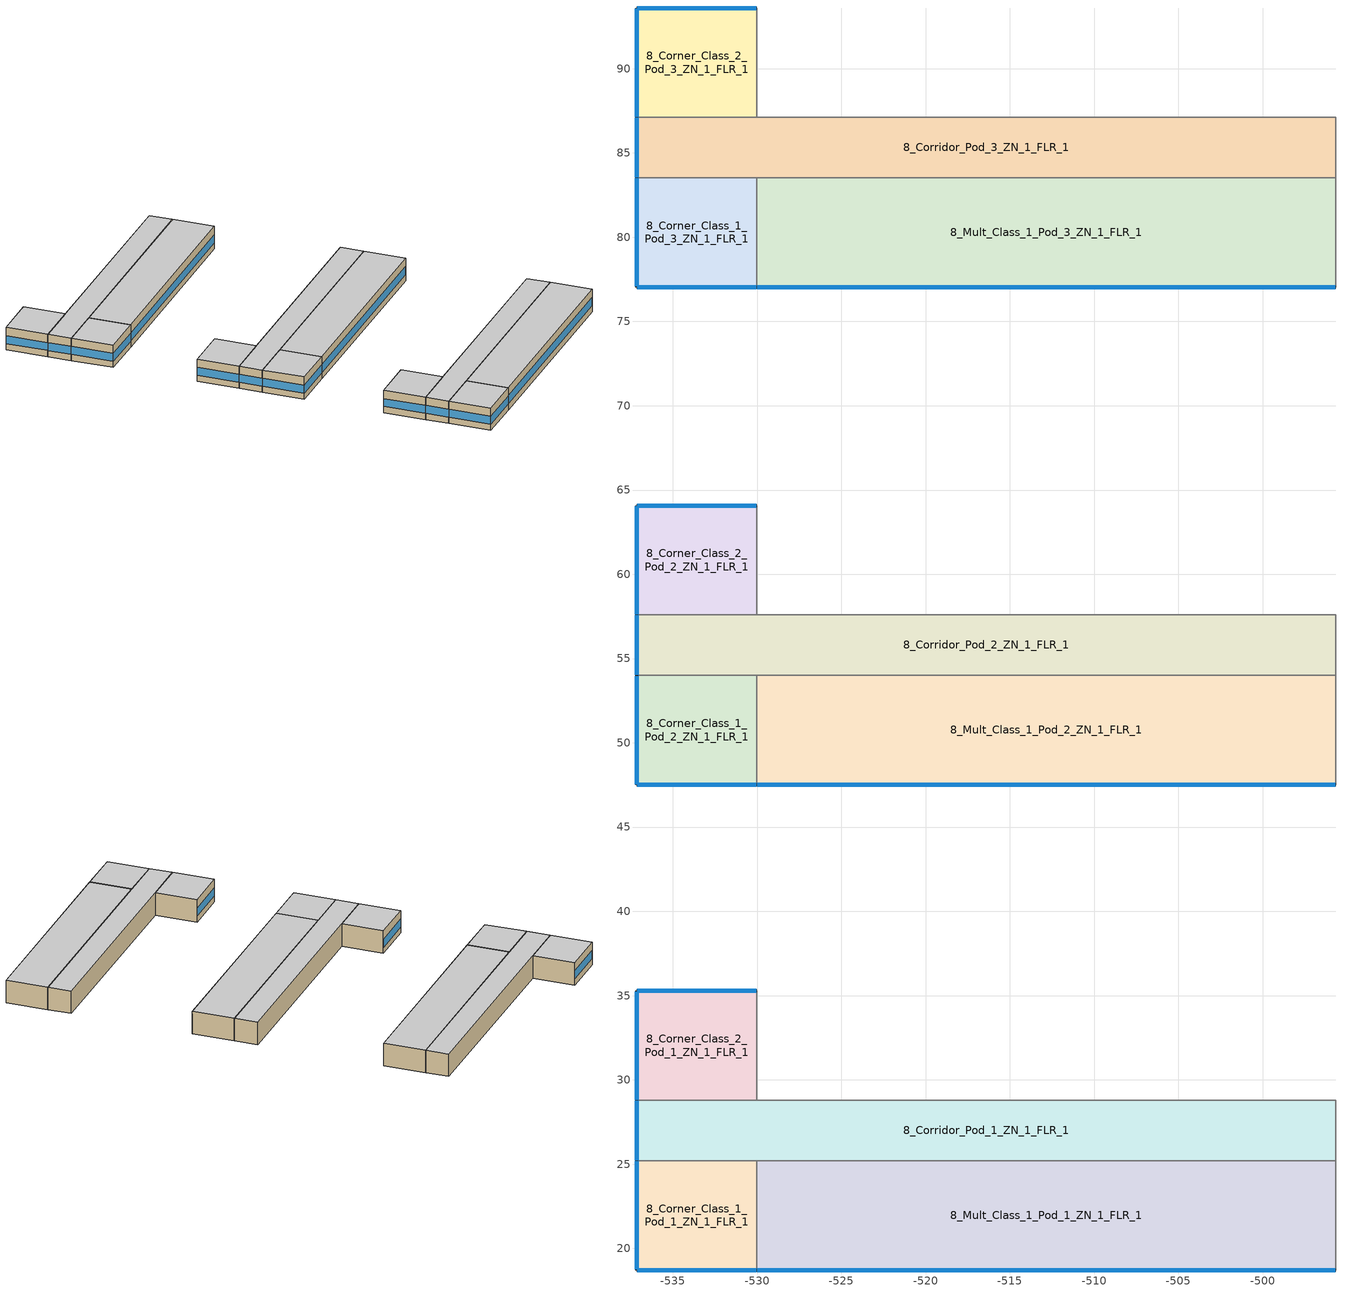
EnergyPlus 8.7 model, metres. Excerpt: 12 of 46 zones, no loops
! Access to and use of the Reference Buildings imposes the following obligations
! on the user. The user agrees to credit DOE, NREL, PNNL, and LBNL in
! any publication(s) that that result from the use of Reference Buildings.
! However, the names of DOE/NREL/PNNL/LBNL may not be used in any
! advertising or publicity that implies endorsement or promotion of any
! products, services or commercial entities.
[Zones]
8_Corner_Class_1_Pod_1_ZN_1_FLR_1
 floor ground (HPSlab): -530.01,25.2 -530.01,18.72 -537.14,18.72 -537.14,25.2 z0
 wall outside (HPWall): -537.14,25.2 -537.14,18.72 -530.01,18.72 z0:3.6
 wall to 8_Mult_Class_1_Pod_1_ZN_1_FLR_1 (int-walls): -530.01,18.72 -530.01,25.2 z0:3.6
 wall to 8_Corridor_Pod_1_ZN_1_FLR_1 (int-walls): -530.01,25.2 -537.14,25.2 z0:3.6
 window (Dbl Elec Abs Bleached 6mm/13mm Air): -537.11,18.72 -530.04,18.72 / -537.14,25.16 -537.14,18.76 z0.99:2.26
 ceiling to 8_Corner_Class_1_Pod_1_ZN_1_FLR_2 (INT-FLOOR-UNDERSIDE): -537.14,25.2 -537.14,18.72 -530.01,18.72 -530.01,25.2 z3.6
8_Corner_Class_1_Pod_2_ZN_1_FLR_1
 floor ground (HPSlab): -530.01,54 -530.01,47.52 -537.14,47.52 -537.14,54 z0
 wall outside (HPWall): -537.14,54 -537.14,47.52 -530.01,47.52 z0:3.6
 wall to 8_Mult_Class_1_Pod_2_ZN_1_FLR_1 (int-walls): -530.01,47.52 -530.01,54 z0:3.6
 wall to 8_Corridor_Pod_2_ZN_1_FLR_1 (int-walls): -530.01,54 -537.14,54 z0:3.6
 window (Dbl Elec Abs Bleached 6mm/13mm Air): -537.11,47.52 -530.04,47.52 / -537.14,53.96 -537.14,47.56 z0.99:2.26
 ceiling to 8_Corner_Class_1_Pod_2_ZN_1_FLR_2 (INT-FLOOR-UNDERSIDE): -537.14,54 -537.14,47.52 -530.01,47.52 -530.01,54 z3.6
8_Corner_Class_1_Pod_3_ZN_1_FLR_1
 floor ground (HPSlab): -530.01,83.52 -530.01,77.04 -537.14,77.04 -537.14,83.52 z0
 wall outside (HPWall): -537.14,83.52 -537.14,77.04 -530.01,77.04 z0:3.6
 wall to 8_Mult_Class_1_Pod_3_ZN_1_FLR_1 (int-walls): -530.01,77.04 -530.01,83.52 z0:3.6
 wall to 8_Corridor_Pod_3_ZN_1_FLR_1 (int-walls): -530.01,83.52 -537.14,83.52 z0:3.6
 window (Dbl Elec Abs Bleached 6mm/13mm Air): -537.11,77.04 -530.04,77.04 / -537.14,83.48 -537.14,77.08 z0.99:2.26
 ceiling to 8_Corner_Class_1_Pod_3_ZN_1_FLR_2 (INT-FLOOR-UNDERSIDE): -537.14,83.52 -537.14,77.04 -530.01,77.04 -530.01,83.52 z3.6
8_Corner_Class_2_Pod_1_ZN_1_FLR_1
 floor ground (HPSlab): -530.01,35.28 -530.01,28.8 -537.14,28.8 -537.14,35.28 z0
 wall outside (HPWall): -530.01,35.28 -537.14,35.28 -537.14,28.8 z0:3.6
 wall to 8_Corridor_Pod_1_ZN_1_FLR_1 (int-walls): -537.14,28.8 -530.01,28.8 z0:3.6
 wall to 8_Mult_Class_2_Pod_1_ZN_1_FLR_1 (int-walls): -530.01,28.8 -530.01,35.28 z0:3.6
 window (Dbl Elec Abs Bleached 6mm/13mm Air): -530.04,35.28 -537.11,35.28 / -537.14,35.24 -537.14,28.84 z0.99:2.26
 ceiling to 8_Corner_Class_2_Pod_1_ZN_1_FLR_2 (INT-FLOOR-UNDERSIDE): -537.14,35.28 -537.14,28.8 -530.01,28.8 -530.01,35.28 z3.6
8_Corner_Class_2_Pod_2_ZN_1_FLR_1
 floor ground (HPSlab): -530.01,64.08 -530.01,57.6 -537.14,57.6 -537.14,64.08 z0
 wall outside (HPWall): -530.01,64.08 -537.14,64.08 -537.14,57.6 z0:3.6
 wall to 8_Corridor_Pod_2_ZN_1_FLR_1 (int-walls): -537.14,57.6 -530.01,57.6 z0:3.6
 wall to 8_Mult_Class_2_Pod_2_ZN_1_FLR_1 (int-walls): -530.01,57.6 -530.01,64.08 z0:3.6
 window (Dbl Elec Abs Bleached 6mm/13mm Air): -530.04,64.08 -537.11,64.08 / -537.14,64.04 -537.14,57.64 z0.99:2.26
 ceiling to 8_Corner_Class_2_Pod_2_ZN_1_FLR_2 (INT-FLOOR-UNDERSIDE): -537.14,64.08 -537.14,57.6 -530.01,57.6 -530.01,64.08 z3.6
8_Corner_Class_2_Pod_3_ZN_1_FLR_1
 floor ground (HPSlab): -530.01,93.6 -530.01,87.12 -537.14,87.12 -537.14,93.6 z0
 wall outside (HPWall): -530.01,93.6 -537.14,93.6 -537.14,87.12 z0:3.6
 wall to 8_Corridor_Pod_3_ZN_1_FLR_1 (int-walls): -537.14,87.12 -530.01,87.12 z0:3.6
 wall to 8_Mult_Class_2_Pod_3_ZN_1_FLR_1 (int-walls): -530.01,87.12 -530.01,93.6 z0:3.6
 window (Dbl Elec Abs Bleached 6mm/13mm Air): -530.04,93.6 -537.11,93.6 / -537.14,93.56 -537.14,87.16 z0.99:2.26
 ceiling to 8_Corner_Class_2_Pod_3_ZN_1_FLR_2 (INT-FLOOR-UNDERSIDE): -537.14,93.6 -537.14,87.12 -530.01,87.12 -530.01,93.6 z3.6
8_Corridor_Pod_1_ZN_1_FLR_1
 floor ground (HPSlab): -495.67,28.8 -495.67,25.2 -537.14,25.2 -537.14,28.8 z0
 wall outside (HPWall): -537.14,28.8 -537.14,25.2 z0:3.6
 wall to 8_Mult_Class_1_Pod_1_ZN_1_FLR_1 (int-walls): -530.01,25.2 -495.67,25.2 z0:3.6
 wall to 8_Lobby_ZN_1_FLR_1 (int-walls): -495.67,25.2 -495.67,28.8 z0:3.6
 wall to 8_Mult_Class_2_Pod_1_ZN_1_FLR_1 (int-walls): -495.67,28.8 -530.01,28.8 z0:3.6
 window (Dbl Elec Abs Bleached 6mm/13mm Air): -537.14,28.76 -537.14,25.24 z0.99:2.28
 ceiling to 8_Corridor_Pod_1_ZN_1_FLR_2 (INT-FLOOR-UNDERSIDE): -537.14,28.8 -537.14,25.2 -495.67,25.2 -495.67,28.8 z3.6
8_Corridor_Pod_2_ZN_1_FLR_1
 floor ground (HPSlab): -495.67,57.6 -495.67,54 -537.14,54 -537.14,57.6 z0
 wall outside (HPWall): -537.14,57.6 -537.14,54 z0:3.6
 wall to 8_Mult_Class_1_Pod_2_ZN_1_FLR_1 (int-walls): -530.01,54 -495.67,54 z0:3.6
 wall to 8_Main_Corridor_ZN_1_FLR_1 (int-walls): -495.67,54 -495.67,57.6 z0:3.6
 wall to 8_Mult_Class_2_Pod_2_ZN_1_FLR_1 (int-walls): -495.67,57.6 -530.01,57.6 z0:3.6
 window (Dbl Elec Abs Bleached 6mm/13mm Air): -537.14,57.56 -537.14,54.04 z0.99:2.28
 ceiling to 8_Corridor_Pod_2_ZN_1_FLR_2 (INT-FLOOR-UNDERSIDE): -537.14,57.6 -537.14,54 -495.67,54 -495.67,57.6 z3.6
8_Corridor_Pod_3_ZN_1_FLR_1
 floor ground (HPSlab): -495.67,87.12 -495.67,83.52 -537.14,83.52 -537.14,87.12 z0
 wall outside (HPWall): -537.14,87.12 -537.14,83.52 z0:3.6
 wall to 8_Mult_Class_1_Pod_3_ZN_1_FLR_1 (int-walls): -530.01,83.52 -495.67,83.52 z0:3.6
 wall to 8_Bathrooms_ZN_1_FLR_1 (int-walls): -495.67,83.52 -495.67,87.12 z0:3.6
 wall to 8_Mult_Class_2_Pod_3_ZN_1_FLR_1 (int-walls): -495.67,87.12 -530.01,87.12 z0:3.6
 window (Dbl Elec Abs Bleached 6mm/13mm Air): -537.14,87.08 -537.14,83.56 z0.99:2.28
 ceiling to 8_Corridor_Pod_3_ZN_1_FLR_2 (INT-FLOOR-UNDERSIDE): -537.14,87.12 -537.14,83.52 -495.67,83.52 -495.67,87.12 z3.6
8_Mult_Class_1_Pod_1_ZN_1_FLR_1
 floor ground (HPSlab): -495.67,25.2 -495.67,18.72 -530.01,18.72 -530.01,25.2 z0
 wall outside (HPWall): -530.01,18.72 -495.67,18.72 z0:3.6
 wall to 8_Lobby_ZN_1_FLR_1 (int-walls): -495.67,18.72 -495.67,25.2 z0:3.6
 window (Dbl Elec Abs Bleached 6mm/13mm Air): -529.98,18.72 -495.7,18.72 z0.99:2.25
 ceiling to 8_Mult_Class_1_Pod_1_ZN_1_FLR_2 (INT-FLOOR-UNDERSIDE): -530.01,25.2 -530.01,18.72 -495.67,18.72 -495.67,25.2 z3.6
8_Mult_Class_1_Pod_2_ZN_1_FLR_1
 floor ground (HPSlab): -495.67,54 -495.67,47.52 -530.01,47.52 -530.01,54 z0
 wall outside (HPWall): -530.01,47.52 -495.67,47.52 z0:3.6
 wall to 8_Main_Corridor_ZN_1_FLR_1 (int-walls): -495.67,47.52 -495.67,54 z0:3.6
 window (Dbl Elec Abs Bleached 6mm/13mm Air): -529.98,47.52 -495.7,47.52 z0.99:2.25
 ceiling to 8_Mult_Class_1_Pod_2_ZN_1_FLR_2 (INT-FLOOR-UNDERSIDE): -530.01,54 -530.01,47.52 -495.67,47.52 -495.67,54 z3.6
8_Mult_Class_1_Pod_3_ZN_1_FLR_1
 floor ground (HPSlab): -495.67,83.52 -495.67,77.04 -530.01,77.04 -530.01,83.52 z0
 wall outside (HPWall): -530.01,77.04 -495.67,77.04 z0:3.6
 wall to 8_Main_Corridor_ZN_1_FLR_1 (int-walls): -495.67,77.04 -495.67,83.52 z0:3.6
 window (Dbl Elec Abs Bleached 6mm/13mm Air): -529.98,77.04 -495.7,77.04 z0.99:2.25
 ceiling to 8_Mult_Class_1_Pod_3_ZN_1_FLR_2 (INT-FLOOR-UNDERSIDE): -530.01,83.52 -530.01,77.04 -495.67,77.04 -495.67,83.52 z3.6
[Building]
Ref Bldg Secondary School New2004_v1.3_5.0: North Axis {deg}=0; Terrain=City; Loads Convergence Tolerance Value=0.04; Temperature Convergence Tolerance Value {deltaC}=0.2; Solar Distribution=FullInteriorAndExterior; Maximum Number of Warmup Days=25; Minimum Number of Warmup Days=6
[Site:Location]
USA IL-CHICAGO-OHARE: Latitude {deg}=41.77; Longitude {deg}=-87.75; Time Zone {hr}=-6; Elevation {m}=190
[SizingPeriod:WeatherFileDays] Day of Week for Start Day=Monday; Use Weather File Daylight Saving Period=Yes; Use Weather File Rain and Snow Indicators=Yes
Name | Begin Month | Begin Day of Month | End Month | End Day of Month
HDD | 11 | 20 | 11 | 20
CDD | 7 | 21 | 7 | 21
HDD3 | 12 | 20 | 12 | 20
CDD2 | 5 | 23 | 5 | 23
CDD3 | 5 | 30 | 5 | 30
[Site:GroundTemperature:BuildingSurface]
4.4, 3.3, 2.3, 1.8, 2, 4, 6.8, 9.3, 10.1, 9.6, 7.8, 6
[Site:WaterMainsTemperature]
Calculation Method=CORRELATION; Annual Average Outdoor Air Temperature {C}=9.69; Maximum Difference In Monthly Average Outdoor Air Temperatures {deltaC}=28.1
[Material] Thermal Absorptance=0.9
Name | Roughness | Thickness {m} | Conductivity {W/m-K} | Density {kg/m3} | Specific Heat {J/kg-K} | Solar Absorptance | Visible Absorptance
Std Wood 6inch | MediumSmooth | 0.15 | 0.12 | 540 | 1210 | 0.7 | 0.7
1/2IN Gypsum | Smooth | 0.0127 | 0.16 | 784.9 | 830 | 0.92 | 0.92
1IN Stucco | Smooth | 0.0253 | 0.6918 | 1858 | 837 | 0.92 | 0.92
8IN CONCRETE HW | Rough | 0.2032 | 1.311 | 2240 | 836.8 | 0.7 | 0.7
HW CONCRETE; MAT-CC05 4 HW CONCRETE | Rough | 0.1016 | 1.311 | 2240 | 836.8 | 0.7 | 0.7
Wall Insulation HP | MediumRough | 0.32972 | 0.049 | 265 | 836.8 | 0.7 | 0.7
Slab Insulation HP | MediumRough | 0.04439 | 0.049 | 265 | 836.8 | 0.7 | 0.7
[Material:NoMass]
CP02 CARPET PAD: Roughness=VeryRough; Thermal Resistance {m2-K/W}=0.2165; Thermal Absorptance=0.9; Solar Absorptance=0.7; Visible Absorptance=0.8
[WindowMaterial:Glazing] Optical Data Type=SpectralAverage; Thickness {m}=0.012; Infrared Transmittance at Normal Incidence=0; Front Side Infrared Hemispherical Emissivity=0.84; Conductivity {W/m-K}=0.9
Name | Solar Transmittance at Normal Incidence | Front Side Solar Reflectance at Normal Incidence | Back Side Solar Reflectance at Normal Incidence | Visible Transmittance at Normal Incidence | Front Side Visible Reflectance at Normal Incidence | Back Side Visible Reflectance at Normal Incidence | Back Side Infrared Hemispherical Emissivity
ECABS-2 BLEACHED 6MM | 0.814 | 0.086 | 0.086 | 0.847 | 0.099 | 0.099 | 0.1
ECABS-2 COLORED 6MM | 0.111 | 0.179 | 0.179 | 0.128 | 0.081 | 0.081 | 0.1
CLEAR 12MM | 0.653 | 0.064 | 0.064 | 0.841 | 0.077 | 0.077 | 0.84
[WindowMaterial:Gas]
ARGON 13MM: Gas Type=Argon; Thickness {m}=0.0127
[Construction]
int-walls: 1/2IN Gypsum, 1/2IN Gypsum
INT-FLOOR-UNDERSIDE: CP02 CARPET PAD, MAT-CC05 4 HW CONCRETE
InteriorFurnishings: Std Wood 6inch
HPWall: 1IN Stucco, 8IN CONCRETE HW, Wall Insulation HP, 1/2IN Gypsum
HPSlab: HW CONCRETE, Slab Insulation HP, CP02 CARPET PAD
Dbl Elec Abs Bleached 6mm/13mm Air: ECABS-2 BLEACHED 6MM, ARGON 13MM, CLEAR 12MM, ARGON 13MM, CLEAR 12MM
Dbl Elec Abs Colored 6mm/13mm Air: ECABS-2 COLORED 6MM, ARGON 13MM, CLEAR 12MM, ARGON 13MM, CLEAR 12MM
[WindowProperty:ShadingControl]
8_ECW: Shading Type=SwitchableGlazing; Construction with Shading=Dbl Elec Abs Colored 6mm/13mm Air; Shading Control Type=OnIfHighZoneAirTemperature; Shading Control Is Scheduled=No; Glare Control Is Active=No
[Zone] Type=1; Multiplier=1; Floor Area {m2}=autocalculate; Part of Total Floor Area=Yes
8_Corner_Class_1_Pod_1_ZN_1_FLR_1; 8_Corner_Class_1_Pod_2_ZN_1_FLR_1; 8_Corner_Class_1_Pod_3_ZN_1_FLR_1; 8_Corner_Class_2_Pod_1_ZN_1_FLR_1; 8_Corner_Class_2_Pod_2_ZN_1_FLR_1; 8_Corner_Class_2_Pod_3_ZN_1_FLR_1; 8_Corridor_Pod_1_ZN_1_FLR_1; 8_Corridor_Pod_2_ZN_1_FLR_1; 8_Corridor_Pod_3_ZN_1_FLR_1; 8_Mult_Class_1_Pod_1_ZN_1_FLR_1; 8_Mult_Class_1_Pod_2_ZN_1_FLR_1; 8_Mult_Class_1_Pod_3_ZN_1_FLR_1
[InternalMass] Construction=InteriorFurnishings
Name | Zone | Surface Area {m2}
8_Corner_Class_1_Pod_1_ZN_1_FLR_1 Internal Mass | 8_Corner_Class_1_Pod_1_ZN_1_FLR_1 | 198
8_Corner_Class_1_Pod_2_ZN_1_FLR_1 Internal Mass | 8_Corner_Class_1_Pod_2_ZN_1_FLR_1 | 198
8_Corner_Class_1_Pod_3_ZN_1_FLR_1 Internal Mass | 8_Corner_Class_1_Pod_3_ZN_1_FLR_1 | 198
8_Corner_Class_2_Pod_1_ZN_1_FLR_1 Internal Mass | 8_Corner_Class_2_Pod_1_ZN_1_FLR_1 | 198
8_Corner_Class_2_Pod_2_ZN_1_FLR_1 Internal Mass | 8_Corner_Class_2_Pod_2_ZN_1_FLR_1 | 198
8_Corner_Class_2_Pod_3_ZN_1_FLR_1 Internal Mass | 8_Corner_Class_2_Pod_3_ZN_1_FLR_1 | 198
8_Corridor_Pod_1_ZN_1_FLR_1 Internal Mass | 8_Corridor_Pod_1_ZN_1_FLR_1 | 640
8_Corridor_Pod_2_ZN_1_FLR_1 Internal Mass | 8_Corridor_Pod_2_ZN_1_FLR_1 | 640
8_Corridor_Pod_3_ZN_1_FLR_1 Internal Mass | 8_Corridor_Pod_3_ZN_1_FLR_1 | 640
8_Mult_Class_1_Pod_1_ZN_1_FLR_1 Internal Mass | 8_Mult_Class_1_Pod_1_ZN_1_FLR_1 | 954
8_Mult_Class_1_Pod_2_ZN_1_FLR_1 Internal Mass | 8_Mult_Class_1_Pod_2_ZN_1_FLR_1 | 954
8_Mult_Class_1_Pod_3_ZN_1_FLR_1 Internal Mass | 8_Mult_Class_1_Pod_3_ZN_1_FLR_1 | 954
[People] Number of People Schedule=8_BLDG_OCC_SCH; Number of People Calculation Method=Area/Person; Fraction Radiant=0.3; Sensible Heat Fraction=AUTOCALCULATE; Activity Level Schedule=8_ACTIVITY_SCH; Enable ASHRAE 55 Comfort Warnings=No; Mean Radiant Temperature Calculation Type=ZoneAveraged; Work Efficiency Schedule=8_WORK_EFF_SCH; Clothing Insulation Calculation Method=ClothingInsulationSchedule; Clothing Insulation Schedule=8_CLOTHING_SCH; Air Velocity Schedule=8_AIR_VELO_SCH; Thermal Comfort Model 1 Type=FANGER
Name | Zone or ZoneList | Zone Floor Area per Person {m2/person}
8_Corner_Class_1_Pod_1_ZN_1_FLR_1 People | 8_Corner_Class_1_Pod_1_ZN_1_FLR_1 | 4
8_Corner_Class_1_Pod_2_ZN_1_FLR_1 People | 8_Corner_Class_1_Pod_2_ZN_1_FLR_1 | 4
8_Corner_Class_1_Pod_3_ZN_1_FLR_1 People | 8_Corner_Class_1_Pod_3_ZN_1_FLR_1 | 4
8_Corner_Class_2_Pod_1_ZN_1_FLR_1 People | 8_Corner_Class_2_Pod_1_ZN_1_FLR_1 | 4
8_Corner_Class_2_Pod_2_ZN_1_FLR_1 People | 8_Corner_Class_2_Pod_2_ZN_1_FLR_1 | 4
8_Corner_Class_2_Pod_3_ZN_1_FLR_1 People | 8_Corner_Class_2_Pod_3_ZN_1_FLR_1 | 4
8_Corridor_Pod_1_ZN_1_FLR_1 People | 8_Corridor_Pod_1_ZN_1_FLR_1 | 10
8_Corridor_Pod_2_ZN_1_FLR_1 People | 8_Corridor_Pod_2_ZN_1_FLR_1 | 10
8_Corridor_Pod_3_ZN_1_FLR_1 People | 8_Corridor_Pod_3_ZN_1_FLR_1 | 10
8_Mult_Class_1_Pod_1_ZN_1_FLR_1 People | 8_Mult_Class_1_Pod_1_ZN_1_FLR_1 | 4
8_Mult_Class_1_Pod_2_ZN_1_FLR_1 People | 8_Mult_Class_1_Pod_2_ZN_1_FLR_1 | 4
8_Mult_Class_1_Pod_3_ZN_1_FLR_1 People | 8_Mult_Class_1_Pod_3_ZN_1_FLR_1 | 4
[Lights] Schedule=8_BLDG_LIGHT_SCH; Design Level Calculation Method=Watts/Area; Return Air Fraction=0; Fraction Radiant=0.2; Fraction Visible=0.6; Fraction Replaceable=1; Return Air Fraction Calculated from Plenum Temperature=No
Name | Zone or ZoneList | Watts per Zone Floor Area {W/m2}
8_Corner_Class_1_Pod_1_ZN_1_FLR_1_Lights | 8_Corner_Class_1_Pod_1_ZN_1_FLR_1 | 9.04
8_Corner_Class_1_Pod_2_ZN_1_FLR_1_Lights | 8_Corner_Class_1_Pod_2_ZN_1_FLR_1 | 9.04
8_Corner_Class_1_Pod_3_ZN_1_FLR_1_Lights | 8_Corner_Class_1_Pod_3_ZN_1_FLR_1 | 9.04
8_Corner_Class_2_Pod_1_ZN_1_FLR_1_Lights | 8_Corner_Class_2_Pod_1_ZN_1_FLR_1 | 9.04
8_Corner_Class_2_Pod_2_ZN_1_FLR_1_Lights | 8_Corner_Class_2_Pod_2_ZN_1_FLR_1 | 9.04
8_Corner_Class_2_Pod_3_ZN_1_FLR_1_Lights | 8_Corner_Class_2_Pod_3_ZN_1_FLR_1 | 9.04
8_Corridor_Pod_1_ZN_1_FLR_1_Lights | 8_Corridor_Pod_1_ZN_1_FLR_1 | 9.04
8_Corridor_Pod_2_ZN_1_FLR_1_Lights | 8_Corridor_Pod_2_ZN_1_FLR_1 | 3.23
8_Corridor_Pod_3_ZN_1_FLR_1_Lights | 8_Corridor_Pod_3_ZN_1_FLR_1 | 3.23
8_Mult_Class_1_Pod_1_ZN_1_FLR_1_Lights | 8_Mult_Class_1_Pod_1_ZN_1_FLR_1 | 9.04
8_Mult_Class_1_Pod_2_ZN_1_FLR_1_Lights | 8_Mult_Class_1_Pod_2_ZN_1_FLR_1 | 9.04
8_Mult_Class_1_Pod_3_ZN_1_FLR_1_Lights | 8_Mult_Class_1_Pod_3_ZN_1_FLR_1 | 9.04
[ElectricEquipment] Schedule=8_BLDG_EQUIP_SCH; Design Level Calculation Method=Watts/Area; Fraction Latent=0; Fraction Radiant=0.5; Fraction Lost=0
Name | Zone or ZoneList | Watts per Zone Floor Area {W/m2}
8_Corner_Class_1_Pod_1_ZN_1_FLR_1_PlugMisc_Equip | 8_Corner_Class_1_Pod_1_ZN_1_FLR_1 | 10
8_Corner_Class_1_Pod_2_ZN_1_FLR_1_PlugMisc_Equip | 8_Corner_Class_1_Pod_2_ZN_1_FLR_1 | 10
8_Corner_Class_1_Pod_3_ZN_1_FLR_1_PlugMisc_Equip | 8_Corner_Class_1_Pod_3_ZN_1_FLR_1 | 10
8_Corner_Class_2_Pod_1_ZN_1_FLR_1_PlugMisc_Equip | 8_Corner_Class_2_Pod_1_ZN_1_FLR_1 | 10
8_Corner_Class_2_Pod_2_ZN_1_FLR_1_PlugMisc_Equip | 8_Corner_Class_2_Pod_2_ZN_1_FLR_1 | 10
8_Corner_Class_2_Pod_3_ZN_1_FLR_1_PlugMisc_Equip | 8_Corner_Class_2_Pod_3_ZN_1_FLR_1 | 10
8_Corridor_Pod_1_ZN_1_FLR_1_PlugMisc_Equip | 8_Corridor_Pod_1_ZN_1_FLR_1 | 4
8_Corridor_Pod_2_ZN_1_FLR_1_PlugMisc_Equip | 8_Corridor_Pod_2_ZN_1_FLR_1 | 4
8_Corridor_Pod_3_ZN_1_FLR_1_PlugMisc_Equip | 8_Corridor_Pod_3_ZN_1_FLR_1 | 4
8_Mult_Class_1_Pod_1_ZN_1_FLR_1_PlugMisc_Equip | 8_Mult_Class_1_Pod_1_ZN_1_FLR_1 | 10
8_Mult_Class_1_Pod_2_ZN_1_FLR_1_PlugMisc_Equip | 8_Mult_Class_1_Pod_2_ZN_1_FLR_1 | 10
8_Mult_Class_1_Pod_3_ZN_1_FLR_1_PlugMisc_Equip | 8_Mult_Class_1_Pod_3_ZN_1_FLR_1 | 10
[ZoneInfiltration:DesignFlowRate] Schedule=8_INFIL_SCH; Design Flow Rate Calculation Method=Flow/ExteriorWallArea; Flow per Exterior Surface Area {m3/s-m2}=0.000302; Constant Term Coefficient=1; Temperature Term Coefficient=0; Velocity Term Coefficient=0; Velocity Squared Term Coefficient=0
Name | Zone or ZoneList
8_Corner_Class_1_Pod_1_ZN_1_FLR_1_Infiltration | 8_Corner_Class_1_Pod_1_ZN_1_FLR_1
8_Corner_Class_1_Pod_2_ZN_1_FLR_1_Infiltration | 8_Corner_Class_1_Pod_2_ZN_1_FLR_1
8_Corner_Class_1_Pod_3_ZN_1_FLR_1_Infiltration | 8_Corner_Class_1_Pod_3_ZN_1_FLR_1
8_Corner_Class_2_Pod_1_ZN_1_FLR_1_Infiltration | 8_Corner_Class_2_Pod_1_ZN_1_FLR_1
8_Corner_Class_2_Pod_2_ZN_1_FLR_1_Infiltration | 8_Corner_Class_2_Pod_2_ZN_1_FLR_1
8_Corner_Class_2_Pod_3_ZN_1_FLR_1_Infiltration | 8_Corner_Class_2_Pod_3_ZN_1_FLR_1
8_Corridor_Pod_1_ZN_1_FLR_1_Infiltration | 8_Corridor_Pod_1_ZN_1_FLR_1
8_Corridor_Pod_2_ZN_1_FLR_1_Infiltration | 8_Corridor_Pod_2_ZN_1_FLR_1
8_Corridor_Pod_3_ZN_1_FLR_1_Infiltration | 8_Corridor_Pod_3_ZN_1_FLR_1
8_Mult_Class_1_Pod_1_ZN_1_FLR_1_Infiltration | 8_Mult_Class_1_Pod_1_ZN_1_FLR_1
8_Mult_Class_1_Pod_2_ZN_1_FLR_1_Infiltration | 8_Mult_Class_1_Pod_2_ZN_1_FLR_1
8_Mult_Class_1_Pod_3_ZN_1_FLR_1_Infiltration | 8_Mult_Class_1_Pod_3_ZN_1_FLR_1
[ZoneVentilation:WindandStackOpenArea] Opening Area Fraction Schedule=8_VentingSched; Opening Effectiveness=autocalculate; Discharge Coefficient for Opening=autocalculate; Minimum Indoor Temperature {C}=23; Maximum Indoor Temperature {C}=25.5; Delta Temperature {deltaC}=0.5; Minimum Outdoor Temperature {C}=-32; Maximum Outdoor Temperature {C}=33; Maximum Wind Speed {m/s}=40
Name | Zone | Opening Area {m2} | Effective Angle {deg}
8_CORNER_CLASS_1_POD_1_ZN_1_FLR_1_WALL_1_WINDOW_1_NV | 8_Corner_Class_1_Pod_1_ZN_1_FLR_1 | 15.4 | 180
8_CORNER_CLASS_1_POD_1_ZN_1_FLR_1_WALL_4_WINDOW_1_NV | 8_Corner_Class_1_Pod_1_ZN_1_FLR_1 | 12.6 | 270
8_CORNER_CLASS_1_POD_2_ZN_1_FLR_1_WALL_1_WINDOW_1_NV | 8_Corner_Class_1_Pod_2_ZN_1_FLR_1 | 15.4 | 180
8_CORNER_CLASS_1_POD_2_ZN_1_FLR_1_WALL_4_WINDOW_1_NV | 8_Corner_Class_1_Pod_2_ZN_1_FLR_1 | 12.6 | 270
8_CORNER_CLASS_1_POD_3_ZN_1_FLR_1_WALL_1_WINDOW_1_NV | 8_Corner_Class_1_Pod_3_ZN_1_FLR_1 | 15.4 | 180
8_CORNER_CLASS_1_POD_3_ZN_1_FLR_1_WALL_4_WINDOW_1_NV | 8_Corner_Class_1_Pod_3_ZN_1_FLR_1 | 12.6 | 270
8_CORNER_CLASS_2_POD_1_ZN_1_FLR_1_WALL_3_WINDOW_1_NV | 8_Corner_Class_2_Pod_1_ZN_1_FLR_1 | 15.4 | 0
8_CORNER_CLASS_2_POD_1_ZN_1_FLR_1_WALL_4_WINDOW_1_NV | 8_Corner_Class_2_Pod_1_ZN_1_FLR_1 | 12.6 | 270
8_CORNER_CLASS_2_POD_2_ZN_1_FLR_1_WALL_3_WINDOW_1_NV | 8_Corner_Class_2_Pod_2_ZN_1_FLR_1 | 15.4 | 0
8_CORNER_CLASS_2_POD_2_ZN_1_FLR_1_WALL_4_WINDOW_1_NV | 8_Corner_Class_2_Pod_2_ZN_1_FLR_1 | 12.6 | 270
8_CORNER_CLASS_2_POD_3_ZN_1_FLR_1_WALL_3_WINDOW_1_NV | 8_Corner_Class_2_Pod_3_ZN_1_FLR_1 | 15.4 | 0
8_CORNER_CLASS_2_POD_3_ZN_1_FLR_1_WALL_4_WINDOW_1_NV | 8_Corner_Class_2_Pod_3_ZN_1_FLR_1 | 12.6 | 270
8_CORRIDOR_POD_1_ZN_1_FLR_1_WALL_6_WINDOW_1_NV | 8_Corridor_Pod_1_ZN_1_FLR_1 | 7 | 270
8_CORRIDOR_POD_2_ZN_1_FLR_1_WALL_6_WINDOW_1_NV | 8_Corridor_Pod_2_ZN_1_FLR_1 | 7 | 270
8_CORRIDOR_POD_3_ZN_1_FLR_1_WALL_6_WINDOW_1_NV | 8_Corridor_Pod_3_ZN_1_FLR_1 | 7 | 270
8_MULT_CLASS_1_POD_1_ZN_1_FLR_1_WALL_1_WINDOW_1_NV | 8_Mult_Class_1_Pod_1_ZN_1_FLR_1 | 74.2 | 180
8_MULT_CLASS_1_POD_2_ZN_1_FLR_1_WALL_1_WINDOW_1_NV | 8_Mult_Class_1_Pod_2_ZN_1_FLR_1 | 74.2 | 180
8_MULT_CLASS_1_POD_3_ZN_1_FLR_1_WALL_1_WINDOW_1_NV | 8_Mult_Class_1_Pod_3_ZN_1_FLR_1 | 74.2 | 180
[Exterior:Lights]
8_Exterior Facade Lighting: Schedule=8_ALWAYS_ON; Design Level {W}=17927; Control Option=AstronomicalClock
[AvailabilityManager:NightCycle] Applicability Schedule=8_ALWAYS_ON; Fan Schedule=8_HVACOperationSchd; Control Type=CycleOnAny; Thermostat Tolerance {deltaC}=1; Cycling Run Time {s}=1800
8_PSZ-AC_1:5 Availability Manager; 8_PSZ-AC_2:6 Availability Manager; 8_PSZ-AC_3:7 Availability Manager; 8_PSZ-AC_4:8 Availability Manager; 8_PSZ-AC_5:9 Availability Manager; 8_VAV_OTHER Availability Manager; 8_VAV_POD_1 Availability Manager; 8_VAV_POD_2 Availability Manager; 8_VAV_POD_3 Availability Manager
[UtilityCost:Tariff]
Name | Output Meter | Conversion Factor Choice | Demand Window Length | Monthly Charge or Variable | Group
PSI_LLF_LowLoadFactorService | Electricity:Facility | kWh | HalfHour | 15 | Comm Elect
PSI_CS_CommercialElectricService | Electricity:Facility | kWh |  | 9.4 | Comm Elect
IN_EIAMonthlyRateGas | Gas:Facility | MCF |  | 0 | Comm Gas
[UtilityCost:Qualify] Variable=TotalDemand; Threshold Value or Variable=75; Season=Annual; Threshold Test=Count
Name | Tariff | Qualify Type | Number of Months
MinDemand75kw | PSI_LLF_LowLoadFactorService | Minimum | 12
MaxDemand75kw | PSI_CS_CommercialElectricService | Maximum | 1
[UtilityCost:Charge:Simple] Season=Annual
Name | Tariff | Source Variable | Category Variable | Cost per Unit Value or Variable
FuelCostAdjustEnergyCharge | PSI_LLF_LowLoadFactorService | totalEnergy | EnergyCharges | 0.002028
QualPollutionControlAdjustEnergyCharge | PSI_LLF_LowLoadFactorService | totalEnergy | EnergyCharges | 0.000536
SoxNoxRiderAdjustEnergyCharge | PSI_LLF_LowLoadFactorService | totalEnergy | EnergyCharges | 0.001127
DSMRiderAdjustEnergyCharge | PSI_LLF_LowLoadFactorService | totalEnergy | EnergyCharges | -0.00037
PurchPowerTrackerAdjustEnergyCharge | PSI_LLF_LowLoadFactorService | totalEnergy | EnergyCharges | -3.1e-05
MidwestISOAdjustEnergyCharge | PSI_LLF_LowLoadFactorService | totalEnergy | EnergyCharges | -0.000216
CleanCoalRiderEnergyCharge | PSI_LLF_LowLoadFactorService | totalEnergy | EnergyCharges | 0.000833
TaxofeightPercent | PSI_LLF_LowLoadFactorService | SubTotal | Taxes | 0.08
FuelCostAdjustEnergyCharge | PSI_CS_CommercialElectricService | totalEnergy | EnergyCharges | 0.002028
QualPollutionControlAdjustEnergyCharge | PSI_CS_CommercialElectricService | totalEnergy | EnergyCharges | 0.000536
SoxNoxRiderAdjustEnergyCharge | PSI_CS_CommercialElectricService | totalEnergy | EnergyCharges | 0.001127
DSMRiderAdjustEnergyCharge | PSI_CS_CommercialElectricService | totalEnergy | EnergyCharges | 0.000021
PurchPowerTrackerAdjustEnergyCharge | PSI_CS_CommercialElectricService | totalEnergy | EnergyCharges | 0.000034
MidwestISOAdjustEnergyCharge | PSI_CS_CommercialElectricService | totalEnergy | EnergyCharges | -0.000203
CleanCoalRiderEnergyCharge | PSI_CS_CommercialElectricService | totalEnergy | EnergyCharges | 0.000807
TaxofeightPercent | PSI_CS_CommercialElectricService | SubTotal | Taxes | 0.08
MonthlyRateGasCharge | IN_EIAMonthlyRateGas | totalEnergy | EnergyCharges | IN_MonthlyGasRates
TaxofEightPercent | IN_EIAMonthlyRateGas | SubTotal | Taxes | 0.08
[UtilityCost:Charge:Block] Source Variable=totalEnergy; Season=Annual; Category Variable=EnergyCharges
Name | Tariff | Block Size 1 Value or Variable | Block 1 Cost per Unit Value or Variable | Block Size 2 Value or Variable | Block 2 Cost per Unit Value or Variable | Block Size 3 Value or Variable | Block 3 Cost per Unit Value or Variable | Block Size 4 Value or Variable | Block 4 Cost per Unit Value or Variable | Block Size Multiplier Value or Variable
AnnualEnergyCharge | PSI_LLF_LowLoadFactorService | 300 | 0.108222 | 700 | 0.087021 | 1500 | 0.07842 | remaining | 0.05832
AnnualDemandBaseCharge | PSI_LLF_LowLoadFactorService | 190 | 0 | 110 | 0.051773 | remaining | 0.046965 |  |  | TotalDemand
AnnualEnergyCharge | PSI_CS_CommercialElectricService | 300 | 0.082409 | 700 | 0.072873 | 1500 | 0.061696 | remaining | 0.041179
[UtilityCost:Variable]
IN_MonthlyGasRates: Tariff=IN_EIAMonthlyRateGas; Variable Type=Currency; January Value=8.22; February Value=7.51; March Value=8.97; April Value=9.01; May Value=9.16; June Value=10.44; July Value=10.32; August Value=10.13; September Value=9.2; October Value=8.18; November Value=7.83; December Value=7.63
[Schedule:Compact]
8_ALWAYS_ON: Through: 12/31, For: AllDays, Until: 24:00, 1
8_BLDG_EQUIP_SCH: Through: 6/30, For: Weekdays SummerDesignDay, Until: 08:00, 0.35, Until: 17:00, 0.95, Until: 24:00, 0.35, For: AllOtherDays, Until: 24:00, 0.35, Through: 9/1, For: Weekdays SummerDesignDay, Until: 08:00, 0.25, Until: 17:00, 0.5, Until: 24:00, 0.25, For: AllOtherDays, Until: 24:00, 0.25, Through: 12/31, For: Weekdays SummerDesignDay, Until: 08:00, 0.35, Until: 17:00, 0.95, Until: 24:00, 0.35, For: AllOtherDays, Until: 24:00, 0.35
8_BLDG_LIGHT_SCH: Through: 6/30, For: Weekdays SummerDesignDay, Until: 07:00, 0.1773, Until: 21:00, 0.9, Until: 24:00, 0.1773, For: AllOtherDays, Until: 24:00, 0.1773, Through: 9/1, For: Weekdays SummerDesignDay, Until: 08:00, 0.1773, Until: 20:00, 0.5, Until: 24:00, 0.1773, For: AllOtherDays, Until: 24:00, 0.1773, Through: 12/31, For: Weekdays SummerDesignDay, Until: 07:00, 0.1773, Until: 21:00, 0.9, Until: 24:00, 0.1773, For: AllOtherDays, Until: 24:00, 0.1773
8_BLDG_OCC_SCH: Through: 6/30, For: Weekdays SummerDesignDay, Until: 08:00, 0, Until: 16:00, 0.7, Until: 21:00, 0.15, Until: 24:00, 0, For: AllOtherDays, Until: 24:00, 0, Through: 9/1, For: Weekdays SummerDesignDay, Until: 08:00, 0, Until: 21:00, 0.15, Until: 24:00, 0, For: AllOtherDays, Until: 24:00, 0, Through: 12/31, For: Weekdays SummerDesignDay, Until: 08:00, 0, Until: 16:00, 0.7, Until: 21:00, 0.15, Until: 24:00, 0, For: AllOtherDays, Until: 24:00, 0
8_INFIL_SCH: Through: 12/31, For: AllDays, Until: 07:00, 1, Until: 21:00, 0.5, Until: 24:00, 1
8_ACTIVITY_SCH: Through: 12/31, For: AllDays, Until: 24:00, 120
8_AIR_VELO_SCH: Through: 12/31, For: AllDays, Until: 24:00, 0.2
8_CLOTHING_SCH: Through: 04/30, For: AllDays, Until: 24:00, 1.1, Through: 09/30, For: AllDays, Until: 24:00, 0.6, Through: 12/31, For: AllDays, Until: 24:00, 1.1
8_WORK_EFF_SCH: Through: 12/31, For: AllDays, Until: 24:00, 0
8_VentingSched: Through: 6/30, For: AllDays, Until: 24:00, 0, Through: 9/30, For: WeekDays, Until: 6:00, 0, Until: 21:00, 1, Until: 24:00, 0, For: SummerDesignDay WinterDesignDay, Until: 24:00, 1, For: AllOtherDays, Until: 24:00, 0, Through: 12/31, For: AllDays, Until: 24:00, 0
8_HVACOperationSchd: Through: 12/31, For: Weekdays SummerDesignDay, Until: 06:00, 0, Until: 21:00, 1, Until: 24:00, 0, For: AllOtherDays, Until: 04:00, 0, Until: 22:00, 0, Until: 24:00, 1
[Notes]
RefBldgSecondarySchoolNew2004_Chicago.idf
This example file is based on Version 1.3_5.0 and was transitioned to Version 6.0 using the transition utility
DOE Commercial Reference Building
Secondary School, new construction 90.1-2004
EnergyPlus Version 6.0
ASHRAE Standards 90.1-2004 and 62-1999
Description:  Two story, secondary school, 46 zones
Classrooms, auditorium, gymnasium, auxiliary gymnasium, cafeteria, kitchen
Original model developed for the K-12 Advanced Energy Design Guide
Form:         Area = 19,592 m2 (210,887 ft2); Number of Stories = 2; Shape = "E",
Main corridor with three wings for class rooms
Envelope:     Envelope thermal properties vary with climate according to ASHRAE Standard 90.1-2004.
Opaque constructions: steel frame walls; built-up flat roof (insulation above deck); slab-on-grade floor
Windows: window-to-wall ratio = 32.7%,
Skylights: 4% roof area in gymnasium and auxilary gymnasium
Infiltration = 0.4 cfm/ft2 above grade wall area at 0.3 in wc (75 Pa) adjusted to 0.016 in wc (4 Pa).
25% of full value when ventilation system on.
HVAC:         Air-cooled chiller, boiler, MZ-VAV with reheat in most of the building;
PSZ-AC and gas furnace in gymnasium, auditorium, kitchen, and cafeteria
Economizers per 90.1-2004
Chiller part load curve corrected from original
Exhaust:      Restroom exhaust = 600 L/s total (1,271 cfm); Kitchen exhaust 1,888 L/s (4,000 cfm), 86% make-up air from cafeteria
Kitchen exhaust fan modeled as an external load to avoid getting double the make-up air
Refrigeration: Walk-in cooler and walk-in freezer
Elevators:    2 @ 20 HP each, 91% motor efficiency
Int. gains:   W/m2 (W/ft2)       lights            elec plug         gas plug
Detached Shading:               None
Daylight:                       None
Natural Ventilation:            None
Zonal Equipment:                None
Air Primary Loops:              VAV with hot water reheat; PSZ-AC with gas furnace
Plant Loops:                    SHWSys1, HeatSys1, CoolSys1
System Equipment Autosize:      Yes
Purchased Cooling:              None
Purchased Heating:              None
Coils:                          Coil:Cooling:DX:SingleSpeed; Coil:Heating:Fuel;
Coil:Cooling:Water; Coil:Heating:Water
Pumps:                          Yes
Boilers:                        Boiler:HotWater (gas-fired)
Chillers:                       Chiller:Electric:EIR (air-cooled)
Reference citation for the Commercial Reference Buildings:
Deru, M.; Field, K.; Studer, D.; Benne, K.; Griffith, B.; Torcellini, P;
Halverson, M.; Winiarski, D.; Liu, B.; Rosenberg, M.; Huang, J.;
Yazdanian, M.; Crawley, D. (2010).
U.S. Department of Energy Commercial Reference Building Models of the National Building Stock.
Washington, DC: U.S. Department of Energy, Energy Efficiency and
Renewable Energy, Office of Building Technologies.
***GENERAL SIMULATION PARAMETERS***
Number of Zones: 46
***MISC SIMULATION PARAMETERS***
